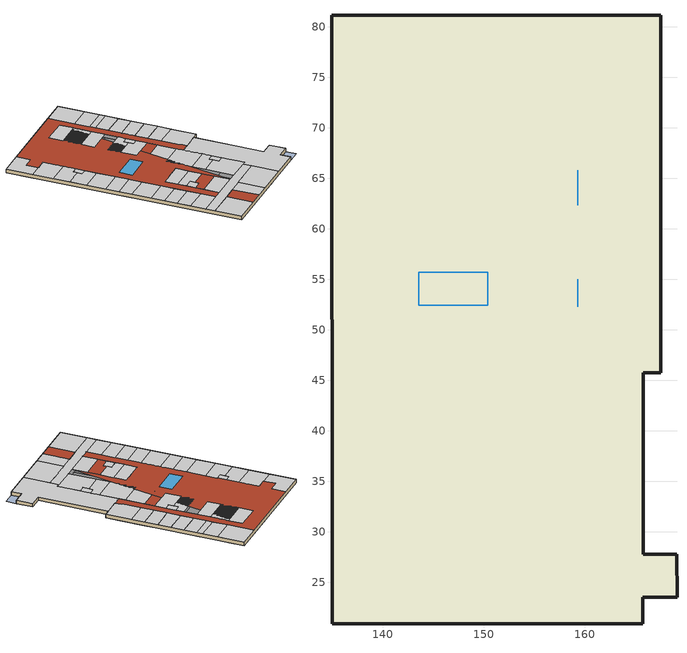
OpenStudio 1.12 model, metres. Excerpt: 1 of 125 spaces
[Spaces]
Space 160
 floor to Space 136: 141.13,60.52 141.13,55.69 134.96,55.69 134.95,60.52 z3.66
 floor to Space 145: 141.13,69.06 141.13,65.8 139.65,65.8 139.65,64.77 134.95,64.76 134.94,69.06 z3.66
 floor to Space 152: 159.35,73.93 159.35,70.53 152.36,70.53 152.36,73.93 z3.66
 floor to Space 134: 167.54,59 167.54,55.65 161.33,55.65 161.33,59 z3.66
 floor to Space 154: 159.35,77.36 159.35,73.93 152.36,73.93 152.36,77.36 z3.66
 floor to Space 116: 159.35,39.08 159.35,34.12 152.36,34.12 152.36,39.08 z3.66
 floor to Space 106: 159.35,47.38 161.33,47.36 161.61,47.36 161.61,45.69 165.81,45.72 165.81,27.76 169.15,27.76 169.15,23.53 165.78,23.53 165.78,20.87 158.43,20.87 158.43,27.6 158.23,27.6 158.23,30.46 159.35,30.46 z3.66
 floor to Space 158: 161.33,81.15 167.54,81.15 167.54,77.27 161.33,77.27 z3.66
 floor to Space 122: 150.16,47.45 150.16,42.4 145.78,42.4 145.78,43.84 143.23,43.84 143.23,47.45 z3.66
 floor to Space 114: 141.13,37.43 141.13,34.1 134.98,34.1 134.97,37.43 z3.66
 floor to Space 140: 139.65,64.77 139.65,63.74 141.13,63.74 141.13,60.52 134.95,60.52 134.95,64.76 z3.66
 floor to Space 110: 161.33,81.15 161.33,47.36 159.35,47.38 159.35,77.36 143.23,77.36 143.23,30.46 141.13,30.46 141.13,74.12 138.29,74.12 138.29,77.41 141.13,77.41 141.13,81.15 z3.66
 floor to Space 135: 159.35,59.05 159.35,55.69 152.36,55.69 152.36,59.05 z3.66
 floor to Space 127: 150.16,49.09 150.16,47.45 143.23,47.45 143.23,49.09 z3.66
 floor to Space 117: 141.13,40.84 141.13,37.43 134.97,37.43 134.97,40.84 z3.66
 floor to Space 107: 147.91,27.6 147.91,24.74 143.62,24.74 143.62,27.6 z3.66
 floor to Space 108: 158.23,30.46 158.23,27.6 134.98,27.6 134.98,30.46 z3.66
 floor to Space 153: 150.16,73.97 150.16,70.57 143.23,70.57 143.23,73.97 z3.66
 floor to Space 131: 161.33,55.65 167.54,55.65 167.54,49.3 161.33,49.3 z3.66
 floor to Space 124: 134.96,49.09 141.13,49.09 141.13,44.12 134.97,44.12 z3.66
 floor to Space 121: 145.78,43.84 145.78,41.04 143.23,41.04 143.23,43.84 z3.66
 floor to Space 143: 150.16,69.06 150.16,62.38 143.23,62.38 143.23,69.06 z3.66
 floor to Space 157: 138.29,81.15 138.29,74.12 134.94,74.12 134.93,81.15 z3.66
 floor to Space 148: 161.33,73.94 167.54,73.94 167.54,68.99 161.33,68.99 z3.66
 floor to Space 123: 159.35,47.38 159.35,42.61 152.36,42.61 152.36,47.38 z3.66
 floor to Space 112: 152.36,77.36 152.36,30.46 150.16,30.46 150.16,77.36 z3.66
 floor to Space 111: 150.16,34.1 150.16,30.46 143.23,30.46 143.23,34.1 z3.66
 floor to Space 159: 141.13,81.15 141.13,77.41 138.29,77.41 138.29,81.15 z3.66
 floor to Space 155: 167.54,77.27 167.54,73.94 161.33,73.94 161.33,77.27 z3.66
 floor to Space 103: 149.59,27.6 149.59,20.87 143.62,20.87 143.62,24.74 147.91,24.74 147.91,27.6 z3.66
 floor to Space 129: 141.13,52.31 141.13,49.09 134.96,49.09 134.96,52.31 z3.66
 floor to Space 130: 150.16,52.31 150.16,49.09 143.23,49.09 143.23,52.31 z3.66
 floor to Space 115: 150.16,37.44 150.16,34.1 143.23,34.1 143.23,37.44 z3.66
 floor to Space 132: 141.13,55.69 141.13,52.31 134.96,52.31 134.96,55.69 z3.66
 floor to Space 109: 141.13,34.1 141.13,30.46 134.98,30.46 134.98,34.1 z3.66
 floor to Space 144: 141.13,65.8 141.13,63.74 139.65,63.74 139.65,65.8 z3.66
 floor to Space 156: 150.16,77.36 150.16,73.97 143.23,73.97 143.23,77.36 z3.66
 floor to Space 126: 159.35,49.03 159.35,47.38 152.36,47.38 152.36,49.03 z3.66
 floor to Space 137: 167.54,62.34 167.54,59 161.33,59 161.33,62.34 z3.66
 floor to Space 149: 141.13,74.12 141.13,69.06 134.94,69.06 134.94,74.12 z3.66
 floor to Space 141: 167.54,65.72 167.54,62.34 161.33,62.34 161.33,65.72 z3.66
 floor to Space 147: 159.35,69.17 159.35,65.8 152.36,65.8 152.36,69.17 z3.66
 floor to Space 128: 159.35,55.69 159.35,49.03 152.36,49.03 152.36,55.69 z3.66
 floor to Space 146: 167.54,68.99 167.54,65.72 161.33,65.72 161.33,68.99 z3.66
 floor to Space 102: 143.62,27.6 143.62,20.87 140,20.87 140,27.6 z3.66
 floor to Space 113: 159.35,34.12 159.35,30.46 152.36,30.46 152.36,34.12 z3.66
 floor to Space 119: 159.35,42.61 159.35,39.08 152.36,39.08 152.36,42.61 z3.66
 floor to Space 101: 140,27.6 140,20.87 134.99,20.87 134.98,27.6 z3.66
 floor to Space 104: 153.21,27.6 153.21,20.87 149.59,20.87 149.59,27.6 z3.66
 floor to Space 125: 167.54,49.3 167.54,45.72 165.81,45.72 161.61,45.69 161.61,47.36 161.33,47.36 161.33,49.3 z3.66
 floor to Space 151: 159.35,70.53 159.35,69.17 152.36,69.17 152.36,70.53 z3.66
 floor to Space 120: 141.13,44.12 141.13,40.84 134.97,40.84 134.97,44.12 z3.66
 floor to Space 118: 150.16,42.4 150.16,37.44 143.23,37.44 143.23,41.04 145.78,41.04 145.78,42.4 z3.66
 floor to Space 105: 158.43,27.6 158.43,20.87 153.21,20.87 153.21,27.6 z3.66
 floor to Space 133: 150.16,59.06 150.16,52.31 143.23,52.31 143.23,59.06 z3.66
 floor to Space 142: 159.35,65.8 159.35,62.38 152.36,62.38 152.36,65.8 z3.66
 floor to Space 139: 150.16,62.38 150.16,59.06 143.23,59.06 143.23,62.38 z3.66
 floor to Space 138: 159.35,62.38 159.35,59.05 152.36,59.05 152.36,62.38 z3.66
 floor to Space 150: 150.16,70.57 150.16,69.06 143.23,69.06 143.23,70.57 z3.66
 wall outside: 165.78,20.87 165.78,23.53 169.15,23.53 169.15,27.76 165.81,27.76 165.81,45.72 167.54,45.72 167.54,81.15 134.93,81.15 134.99,20.87 165.78,20.87 z3.66:4.57
 ceiling to Space 170: 158.39,20.87 158.39,27.76 149.72,27.75 149.72,20.87 z4.57
 ceiling to Space 172: 142.38,27.75 146.05,27.75 146.05,27.76 142.38,27.76 z4.57; 134.98,27.75 158.39,27.76 158.39,30.04 152.68,30.04 150.42,30.03 134.98,30.03 z4.57; 134.98,27.75 142.38,27.75 142.38,27.76 z4.57; 149.72,27.75 158.39,27.76 149.72,27.76 z4.57
 ceiling to Space 198: 159.31,54.99 159.31,57.72 157.68,57.72 157.68,59.05 152.68,59.05 152.68,54.99 z4.57
 ceiling to Space 212: 159.31,65.8 159.31,69.07 152.68,69.06 152.68,65.8 z4.57
 ceiling to Space 196: 134.96,52.29 141.32,52.3 141.31,55.66 134.96,55.66 z4.57
 ceiling to Space 200: 141.31,55.66 141.31,60.51 134.95,60.5 134.96,55.66 z4.57
 ceiling to Space 175: 150.42,30.03 150.42,33.99 143.58,33.98 143.59,30.03 z4.57
 ceiling to Space 208: 139.68,63.64 141.31,63.65 141.31,65.89 139.68,65.89 z4.57
 ceiling to Space 173: 141.34,30.03 141.34,33.98 134.98,33.98 134.98,30.03 z4.57
 ceiling to Space 205: 134.95,60.5 141.31,60.51 141.31,63.65 139.68,63.64 139.68,64.88 134.95,64.88 z4.57
 ceiling to Space 171: 165.78,20.87 165.78,23.53 169.15,23.53 169.15,27.76 165.81,27.76 165.81,45.72 161.61,45.69 159.31,45.69 159.31,30.04 158.39,30.04 158.39,20.87 z4.57
 ceiling to Space 219: 159.31,73.91 159.31,77.37 152.67,77.37 152.67,73.91 z4.57
 ceiling to Space 178: 134.98,33.98 141.34,33.98 141.33,37.41 134.97,37.41 z4.57
 ceiling to Space 174: 159.32,69.07 159.31,73.91 159.31,69.07 z4.57
 ceiling to Space 221: 167.54,74.39 167.54,81.15 161.33,81.15 161.33,74.39 z4.57
 ceiling to Space 217: 167.54,70.58 167.54,74.39 161.33,74.39 161.33,70.58 z4.57
 ceiling to Space 202: 159.31,57.72 159.31,60.3 157.68,60.3 157.68,57.72 z4.57
 ceiling to Space 199: 167.54,55.65 167.54,59 161.33,59 161.33,55.65 z4.57
 ceiling to Space 181: 145.94,36.27 145.94,38.43 143.58,38.43 143.58,36.27 z4.57
 ceiling to Space 194: 167.54,52.27 167.54,55.65 161.33,55.65 161.33,52.27 z4.57
 ceiling to Space 184: 157.52,37.42 157.52,38.5 159.31,38.5 159.31,40.7 152.68,40.7 152.68,37.42 z4.57
 ceiling to Space 216: 134.94,69.14 141.3,69.15 141.3,74.3 134.94,74.29 z4.57
 ceiling to Space 207: 167.54,62.34 167.54,65.72 161.33,65.72 161.33,62.34 z4.57
 ceiling to Space 209: 139.68,64.88 139.68,65.89 141.31,65.89 141.3,69.15 134.94,69.14 134.95,64.88 z4.57
 ceiling to Space 185: 141.33,40.68 141.33,44 134.97,44 134.97,40.68 z4.57
 ceiling to Space 213: 167.54,68.99 167.54,70.58 161.33,70.58 161.33,68.99 z4.57
 ceiling to Space 188: 141.33,44 141.32,48.93 134.96,48.93 134.97,44 z4.57
 ceiling to Space 220: 134.94,74.29 138.53,74.3 138.53,77.37 141.29,77.37 141.29,81.15 134.93,81.15 z4.57
 ceiling to Space 177: 159.31,30.04 159.31,35.83 157.52,35.83 157.52,37.42 152.68,37.42 152.68,30.04 z4.57
 ceiling to Space 183: 141.33,37.41 141.33,40.68 134.97,40.68 134.97,37.41 z4.57
 ceiling to Space 180: 159.31,35.83 159.31,38.5 157.52,38.5 157.52,35.83 z4.57
 ceiling to Space 203: 161.33,59 167.54,59 167.54,62.34 161.33,62.34 z4.57
 ceiling to Space 187: 159.31,40.7 159.31,47.33 152.68,47.33 152.68,40.7 z4.57
 ceiling to Space 169: 149.72,20.87 149.72,27.75 146.05,27.75 146.05,20.87 z4.57
 ceiling to Space 182: 150.4,37.38 150.4,40.68 143.58,40.68 143.58,38.43 145.94,38.43 145.94,37.38 z4.57
 ceiling to Space 186: 150.4,40.68 150.4,44 143.58,44 143.58,40.68 z4.57
 ceiling to Space 204: 157.68,59.05 157.68,60.3 159.31,60.3 159.31,62.34 152.68,62.34 152.68,59.05 z4.57
 ceiling to Space 191: 159.31,47.33 159.31,52.27 152.68,52.27 152.68,47.33 z4.57
 ceiling to Space 214: 152.68,69.06 159.31,69.07 159.31,73.91 152.67,73.91 z4.57
 ceiling to Space 192: 141.32,48.93 141.32,52.3 134.96,52.29 134.96,48.93 z4.57
 ceiling to Space 210: 167.54,65.72 167.54,68.99 161.33,68.99 161.33,65.72 z4.57
 ceiling to Space 167: 142.38,20.87 142.38,27.75 134.98,27.75 134.99,20.87 z4.57
 ceiling to Space 190: 161.61,45.69 165.81,45.72 167.54,45.72 167.54,52.27 161.33,52.27 161.33,47.36 161.61,47.36 z4.57
 roof outside: 150.42,30.03 159.31,77.37 159.32,69.07 159.31,69.07 159.31,57.72 159.32,57.72 159.31,45.69 161.61,45.69 161.61,47.36 161.33,47.36 161.33,81.15 141.29,81.15 141.29,77.37 138.53,77.37 138.53,74.3 141.3,74.3 141.34,30.03 143.59,30.03 143.58,40.68 143.58,44 150.4,44 150.4,37.38 150.42,33.99 z4.57; 146.05,20.87 146.05,27.75 149.72,27.75 149.72,27.76 146.05,27.76 146.05,27.75 142.38,27.75 142.38,20.87 z4.57; 141.3,74.3 141.33,40.68 141.34,30.03 z4.57; 143.59,30.03 143.58,33.98 150.42,33.99 150.4,37.38 145.94,37.38 145.94,36.27 143.58,36.27 143.58,33.98 z4.57; 159.32,57.72 159.31,57.72 152.68,54.99 152.68,52.27 159.31,47.33 z4.57
 skylight: 159.32,62.34 159.32,65.8 159.31,65.8 159.31,62.34 z4.57; 159.32,52.27 159.32,54.99 159.31,54.99 159.31,52.27 z4.57; 143.56,52.4 150.4,52.4 150.4,55.71 143.56,55.71 z4.57
shading: 169.15,23.53 169.15,20.87 165.78,20.87 165.78,23.53 z3.66
[Building]
Building 1: Space Type=189.1-2009 - Office - OpenOffice - CZ4-8; Default Construction Set=189.1-2009 - CZ5 - Office
[Site]
Site 1
[ClimateZones]
Climate Zone Institution Name 1=ASHRAE; Climate Zone Document Name 1=ANSI/ASHRAE Standard 169; Climate Zone Document Year 1=2006; Climate Zone Institution Name 2=CEC; Climate Zone Document Name 2=California Climate Zone Descriptions; Climate Zone Document Year 2=1995
[DefaultConstructionSet]
189.1-2009 - CZ5 - Office: Default Exterior Surface Constructions=Default Surface Constructions 13; Default Interior Surface Constructions=Default Surface Constructions 14; Default Ground Contact Surface Constructions=Default Surface Constructions 15; Default Exterior SubSurface Constructions=Default Sub Surface Constructions 9; Default Interior SubSurface Constructions=Default Sub Surface Constructions 10; Interior Partition Construction=Interior Partition
[DefaultSurfaceConstructions]
Name | Floor Construction | Wall Construction | Roof Ceiling Construction
Default Surface Constructions 13 | ExtSlabCarpet 4in ClimateZone 1-8 | ASHRAE 189.1-2009 ExtWall Mass ClimateZone 5 | ASHRAE 189.1-2009 ExtRoof IEAD ClimateZone 2-5
Default Surface Constructions 14 | Interior Floor | Interior Wall | Interior Ceiling
Default Surface Constructions 15 | ExtSlabCarpet 4in ClimateZone 1-8 | ExtSlabCarpet 4in ClimateZone 1-8 | ExtSlabCarpet 4in ClimateZone 1-8
[Construction]
ExtSlabCarpet 4in ClimateZone 1-8: MAT-CC05 4 HW CONCRETE, CP02 CARPET PAD
Interior Floor: F16 Acoustic tile, F05 Ceiling air space resistance, M11 100mm lightweight concrete
Interior Wall: G01a 19mm gypsum board, F04 Wall air space resistance, G01a 19mm gypsum board
Interior Ceiling: M11 100mm lightweight concrete, F05 Ceiling air space resistance, F16 Acoustic tile
Exterior Door: F08 Metal surface, I01 25mm insulation board
Interior Window: Clear 3mm
Interior Door; Interior Partition: G05 25mm wood
ASHRAE 189.1-2009 ExtRoof IEAD ClimateZone 2-5: Roof Membrane, Roof Insulation [21], Metal Decking
ASHRAE 189.1-2009 ExtWindow ClimateZone 4-5: Theoretical Glass [207]
ASHRAE 189.1-2009 ExtWall Mass ClimateZone 5: 1IN Stucco, 8IN Concrete HW, Wall Insulation [40], 1/2IN Gypsum
[Material] Thermal Absorptance=0.9
Name | Roughness | Thickness {m} | Conductivity {W/m-K} | Density {kg/m3} | Specific Heat {J/kg-K} | Solar Absorptance | Visible Absorptance
MAT-CC05 4 HW CONCRETE | Rough | 0.1016 | 1.311 | 2240 | 836.8 | 0.85 | 0.85
1IN Stucco | Smooth | 0.0253 | 0.6918 | 1858 | 837 | 0.92 | 0.92
8IN Concrete HW | MediumRough | 0.2033 | 1.7296 | 2243 | 837 | 0.65 | 0.65
1/2IN Gypsum | Smooth | 0.0127 | 0.16 | 784.9 | 830 | 0.4 | 0.4
Roof Membrane | VeryRough | 0.0095 | 0.16 | 1121.29 | 1460 | 0.7 | 0.7
Metal Decking | MediumSmooth | 0.0015 | 45.006 | 7680 | 418.4 | 0.6 | 0.6
F16 Acoustic tile | MediumSmooth | 0.0191 | 0.06 | 368 | 590 | 0.3 | 0.3
M11 100mm lightweight concrete | MediumRough | 0.1016 | 0.53 | 1280 | 840 | 0.5 | 0.5
G01a 19mm gypsum board | MediumSmooth | 0.019 | 0.16 | 800 | 1090 | 0.4 | 0.4
F08 Metal surface | Smooth | 0.0008 | 45.28 | 7824 | 500 | 0.7 | 0.7
I01 25mm insulation board | MediumRough | 0.0254 | 0.03 | 43 | 1210 | 0.6 | 0.6
G05 25mm wood | MediumSmooth | 0.0254 | 0.15 | 608 | 1630 | 0.5 | 0.5
Roof Insulation [21] | MediumRough | 0.2105 | 0.049 | 265 | 836.8 | 0.7 | 0.7
Wall Insulation [40] | MediumRough | 0.0794 | 0.0432 | 91 | 837 | 0.5 | 0.5
[Material:NoMass]
CP02 CARPET PAD: Roughness=Smooth; Thermal Resistance {m2-K/W}=0.1; Thermal Absorptance=0.9; Solar Absorptance=0.8; Visible Absorptance=0.8
[Material:AirGap]
Name | Thermal Resistance {m2-K/W}
F05 Ceiling air space resistance | 0.18
F04 Wall air space resistance | 0.15
[DefaultSubSurfaceConstructions]
Name | Fixed Window Construction | Operable Window Construction | Door Construction | Tubular Daylight Dome Construction | Tubular Daylight Diffuser Construction
Default Sub Surface Constructions 9 | ASHRAE 189.1-2009 ExtWindow ClimateZone 4-5 | ASHRAE 189.1-2009 ExtWindow ClimateZone 4-5 | Exterior Door | Interior Window | Interior Window
Default Sub Surface Constructions 10 | Interior Window | Interior Window | Interior Door
[WindowMaterial:Glazing] Optical Data Type=SpectralAverage; Thickness {m}=0.003; Back Side Solar Reflectance at Normal Incidence=0; Back Side Visible Reflectance at Normal Incidence=0; Infrared Transmittance at Normal Incidence=0; Dirt Correction Factor for Solar and Visible Transmittance=1; Solar Diffusing=No
Name | Solar Transmittance at Normal Incidence | Front Side Solar Reflectance at Normal Incidence | Visible Transmittance at Normal Incidence | Front Side Visible Reflectance at Normal Incidence | Front Side Infrared Hemispherical Emissivity | Back Side Infrared Hemispherical Emissivity | Conductivity {W/m-K}
Clear 3mm | 0.837 | 0.075 | 0.898 | 0.081 | 0.84 | 0.84 | 0.9
Theoretical Glass [207] | 0.3311 | 0.6189 | 0.44 | 0.51 | 0.9 | 0.9 | 0.0133
[WindowMaterial:Blind]
Window Material Blind 1: Slat Width {m}=0.025; Slat Separation {m}=0.01875; Front Side Slat Beam Solar Reflectance=0.5; Back Side Slat Beam Solar Reflectance=0.5; Front Side Slat Diffuse Solar Reflectance=0.5; Back Side Slat Diffuse Solar Reflectance=0.5; Slat Beam Visible Transmittance=0
[SpaceType]
189.1-2009 - Office - OpenOffice - CZ4-8: Default Schedule Set=189.1-2009 - Office - OpenOffice - CZ4-8 Schedule Set; Design Specification Outdoor Air Object=189.1-2009 - Office - OpenOffice - CZ4-8 Ventilation; Standards Building Type=Office; Standards Space Type=OpenOffice
[DefaultScheduleSet]
189.1-2009 - Office - OpenOffice - CZ4-8 Schedule Set: Number of People Schedule=Office Work Occ; People Activity Level Schedule=Office Activity; Lighting Schedule=Office Bldg Light; Electric Equipment Schedule=Office Bldg Equip; Infiltration Schedule=Office Infil Quarter On
[Lights:Definition]
189.1-2009 - Office - OpenOffice - CZ4-8 Lights Definition: Design Level Calculation Method=Watts/Area; Watts per Space Floor Area {W/m2}=10.6563
[Lights]
189.1-2009 - Office - OpenOffice - CZ4-8 Lights: Lights Definition=189.1-2009 - Office - OpenOffice - CZ4-8 Lights Definition; Space or SpaceType=189.1-2009 - Office - OpenOffice - CZ4-8
[DesignSpecification:OutdoorAir]
189.1-2009 - Office - OpenOffice - CZ4-8 Ventilation: Outdoor Air Method=Sum; Outdoor Air Flow per Person {m3/s-person}=0.00943895
[People:Definition]
189.1-2009 - Office - OpenOffice - CZ4-8 People Definition: Number of People Calculation Method=People/Area; People per Space Floor Area {person/m2}=0.0565105; Fraction Radiant=0.3
[People]
189.1-2009 - Office - OpenOffice - CZ4-8 People: People Definition=189.1-2009 - Office - OpenOffice - CZ4-8 People Definition; Space or SpaceType=189.1-2009 - Office - OpenOffice - CZ4-8
[SpaceInfiltration:DesignFlowRate]
189.1-2009 - Office - OpenOffice - CZ4-8 Infiltration: Space or SpaceType=189.1-2009 - Office - OpenOffice - CZ4-8; Design Flow Rate Calculation Method=Flow/ExteriorArea; Flow per Exterior Surface Area {m3/s-m2}=0.000226568
[ElectricEquipment:Definition]
189.1-2009 - Office - OpenOffice - CZ4-8 Electric Equipment Definition: Design Level Calculation Method=Watts/Area; Watts per Space Floor Area {W/m2}=7.64238
[ElectricEquipment]
189.1-2009 - Office - OpenOffice - CZ4-8 Electric Equipment: Electric Equipment Definition=189.1-2009 - Office - OpenOffice - CZ4-8 Electric Equipment Definition; Space or SpaceType=189.1-2009 - Office - OpenOffice - CZ4-8
[ShadingControl]
Shading Control 1: Shading Type=InteriorBlind; Shading Device Material=Window Material Blind 1
[Space]
Space 160: Building Story=Building Story 2
[BuildingStory]
Building Story 2: Nominal Z Coordinate {m}=0; Nominal Floor to Floor Height {m}=0.9144
[Schedule:Ruleset]
Name | Default Day Schedule | Summer Design Day Schedule | Winter Design Day Schedule
Office Bldg Light | Office Bldg Light Default Schedule | Office Bldg Light Summer Design Day | Office Bldg Light Winter Design Day
Office Activity | Office Activity Default Schedule | Office Activity Summer Design Day | Office Activity Winter Design Day
Office Infil Quarter On | Office Infil Quarter On Default Schedule | Office Infil Quarter On Summer Design Day | Office Infil Quarter On Winter Design Day
Office Bldg Equip | Office Bldg Equip Default Schedule | Office Bldg Equip Summer Design Day | Office Bldg Equip Winter Design Day
Office Work Occ | Office Bldg Occ Default Schedule | Office Bldg Occ Summer Design Day | Office Bldg Occ Winter Design Day
[Schedule:Day]
Office Bldg Light Default Schedule: 5, 0, 0.05, 7, 0, 0.1, 8, 0, 0.3, 17, 0, 0.9, 18, 0, 0.7, 20, 0, 0.5, 22, 0, 0.3, 23, 0, 0.1, 24, 0, 0.05
Office Bldg Light Summer Design Day; Office Infil Quarter On Rule 1 Day Schedule; Office Bldg Equip Summer Design Day: 24, 0, 1
Office Bldg Light Winter Design Day; Office Bldg Equip Winter Design Day; Office Bldg Occ Winter Design Day; Office Bldg Occ Rule 1 Day Schedule: 24, 0, 0
Office Bldg Light Rule 1 Day Schedule: 24, 0, 0.05
Office Bldg Light Rule 2 Day Schedule: 6, 0, 0.05, 8, 0, 0.1, 14, 0, 0.5, 17, 0, 0.15, 24, 0, 0.05
Office Activity Default Schedule; Office Activity Summer Design Day; Office Activity Winter Design Day: 24, 0, 132
Office Infil Quarter On Default Schedule; Office Infil Quarter On Summer Design Day: 6, 0, 1, 22, 0, 0.25, 24, 0, 1
Office Infil Quarter On Winter Design Day; Office Infil Quarter On Rule 2 Day Schedule: 6, 0, 1, 18, 0, 0.25, 24, 0, 1
Office Bldg Equip Default Schedule: 8, 0, 0.4, 12, 0, 0.9, 13, 0, 0.8, 17, 0, 0.9, 18, 0, 0.8, 20, 0, 0.6, 22, 0, 0.5, 24, 0, 0.4
Office Bldg Equip Rule 1 Day Schedule: 24, 0, 0.3
Office Bldg Equip Rule 2 Day Schedule: 6, 0, 0.3, 8, 0, 0.4, 14, 0, 0.5, 17, 0, 0.35, 24, 0, 0.3
Office Bldg Occ Default Schedule: 6, 0, 0, 7, 0, 0.1, 8, 0, 0.2, 12, 0, 0.85, 13, 0, 0.5, 17, 0, 0.85, 18, 0, 0.7, 20, 0, 0.4, 22, 0, 0.1, 24, 0, 0.05
Office Bldg Occ Summer Design Day: 6, 0, 0, 22, 0, 1, 24, 0, 0.05
Office Bldg Occ Rule 2 Day Schedule: 6, 0, 0, 8, 0, 0.1, 14, 0, 0.4, 17, 0, 0.1, 24, 0, 0
[Schedule:Rule] Apply Monday=No; Apply Tuesday=No; Apply Wednesday=No; Apply Thursday=No; Apply Friday=No; Date Specification Type=DateRange; Start Month=1; Start Day=1; End Month=12; End Day=31
Name | Schedule Ruleset | Rule Order | Day Schedule | Apply Sunday | Apply Saturday
Office Bldg Light Rule 1 | Office Bldg Light | 0 | Office Bldg Light Rule 1 Day Schedule | Yes | No
Office Bldg Light Rule 2 | Office Bldg Light | 1 | Office Bldg Light Rule 2 Day Schedule | No | Yes
Office Infil Quarter On Rule 1 | Office Infil Quarter On | 0 | Office Infil Quarter On Rule 1 Day Schedule | Yes | No
Office Infil Quarter On Rule 2 | Office Infil Quarter On | 1 | Office Infil Quarter On Rule 2 Day Schedule | No | Yes
Office Bldg Equip Rule 1 | Office Bldg Equip | 0 | Office Bldg Equip Rule 1 Day Schedule | Yes | No
Office Bldg Equip Rule 2 | Office Bldg Equip | 1 | Office Bldg Equip Rule 2 Day Schedule | No | Yes
Office Work Occ Rule 1 | Office Work Occ | 0 | Office Bldg Occ Rule 1 Day Schedule | Yes | No
Office Work Occ Rule 2 | Office Work Occ | 1 | Office Bldg Occ Rule 2 Day Schedule | No | Yes
